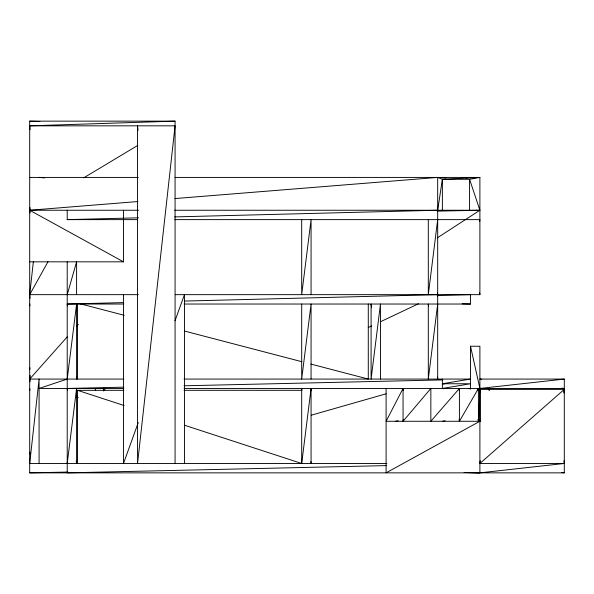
<?xml version="1.0" encoding="UTF-8"?>
<svg xmlns="http://www.w3.org/2000/svg" width="594" height="594" viewBox="0 0 594 594"><rect width="100%" height="100%" fill="white"/><g stroke="black" fill="none" stroke-linecap="round" stroke-linejoin="round"><path stroke-width="0.89" d="M477.932 419.498L478.422 421.272L480.123 388.446L480.123 421.272L386.1 421.272L403.059 388.446L403.393 390.265M310.952 390.295L311.07 388.446L311.07 463.476L310.952 461.627M30.004 212.994L30.004 207.492M33.368 261.627L29.7 294.654L30.108 298.322M30.108 375.393L30.004 381.816M67.419 461.642L67.219 463.476L76.596 388.446M103.408 390.993L103.712 388.238M437.481 296.488L437.459 292.827M184.779 425.319L301.693 463.476L311.07 388.446M437.681 219.624L428.304 294.654L428.304 219.624M437.681 304.031L428.304 379.069L428.304 304.031L428.534 305.865M479.662 221.451L479.893 219.624L174.725 219.624M563.951 460.729L564.3 463.476L479.893 463.476L480.234 460.729M489.04 390.273L489.27 388.446L489.27 390.295M563.951 392.129L564.3 389.382L479.893 389.382L480.234 392.129M563.951 393.065L564.3 390.317M29.7 369.683L29.96 367.864M29.7 454.098L29.96 452.272M174.948 198.559L437.681 177.42L442.374 179.291L437.681 210.246L174.651 216.907M459.117 390.265L459.414 388.446L430.85 421.272L430.85 388.446L403.059 421.272L403.059 388.446M403.059 421.272L403.393 419.446M477.932 390.221L478.422 388.446L478.422 421.272M67.219 294.654L76.596 261.828L76.596 294.654M138.261 422.579L123.493 463.476L123.493 294.654M175.022 320.76L184.452 294.654L184.452 463.476M48.01 261.694L29.7 294.654L138.268 294.654M459.117 419.446L459.414 421.272L478.422 388.446M67.219 336.857L29.7 379.069L123.827 379.069M76.44 326.485L78.289 324.406M479.893 463.476L564.3 389.382L564.3 472.854L29.7 472.854L29.7 121.146L175.074 121.146L175.074 463.476M437.281 237.882L479.893 210.246L469.572 179.291L442.374 179.291L442.374 210.246M83.747 177.814L137.793 145.389M479.893 421.272L386.1 472.854L386.1 388.446M368.243 327.546L371.592 325.965M380.791 321.606L418.443 303.772M311.323 415.169L386.07 393.815M444.186 384.058L442.374 383.754L470.507 379.069M442.374 379.069L442.374 388.446L470.507 383.754L442.374 383.754M468.696 388.751L470.507 388.446M395.478 421.272L398.203 420.819M442.374 421.272L445.099 420.819M184.051 388.446L564.3 388.446L564.3 379.069L479.893 388.446L470.507 346.243L479.893 346.243L479.893 472.854L464.144 472.527M564.3 463.476L479.893 472.854L465.05 472.52M465.904 177.925L470.507 177.42M123.493 210.246L123.493 261.828L29.7 210.246L137.942 201.537M442.374 179.291L479.893 177.42L479.893 294.654L175.215 294.654M30.108 129.507L29.7 125.831L175.074 121.146M67.219 210.246L67.219 219.624L138.528 217.82M67.441 305.865L67.219 304.031L123.715 302.606M184.838 301.054L437.681 294.654M437.177 295.508L470.507 294.654L470.507 304.031L184.103 304.031M123.782 387.162L67.219 388.446L67.441 390.273M184.066 385.788L442.797 379.908M386.226 465.607L67.219 472.854L67.219 261.828M437.281 211.13L479.893 210.246L174.651 210.246M29.7 472.854L67.679 472.067M29.7 125.831L175.074 125.831L137.556 463.476L137.556 125.831L138.068 130.435M29.7 177.42L138.268 177.42M175.015 177.42L479.893 177.42L469.572 179.291L469.572 210.246M29.7 210.246L138.528 210.246M67.219 219.624L137.652 219.624M29.7 261.828L123.493 261.828M67.219 304.031L123.864 304.031M184.014 379.069L470.619 379.069M564.3 379.069L479.893 379.069L481.727 379.269M123.834 388.446L39.078 388.446L67.219 379.069L76.596 304.031L76.596 379.069L76.366 377.235M76.158 390.317L123.849 390.317M184.051 390.317L301.693 390.317M386.85 463.476L29.7 463.476L39.078 379.069L39.078 463.476M462.177 303.824L470.507 304.031M29.7 121.146L39.887 121.473M445.886 177.903L437.681 177.42L437.681 379.069L437.459 377.235M39.078 177.42L44.624 177.888M561.545 388.142L564.3 388.446M561.545 472.549L564.3 472.854M442.374 388.446L444.186 388.751M76.478 397.193L78.297 397.535M80.227 303.801L124.198 315.288M184.318 330.999L301.878 361.716M310.848 364.063L368.28 379.069L368.28 304.024M124.124 405.524L77.532 390.317L77.532 463.476M479.618 419.498L480.123 421.272M29.7 304.031L29.96 305.858M29.7 388.446L29.96 390.265M479.662 292.827L479.893 294.654M371.554 307.692L371.094 304.031L371.094 379.069L380.472 304.031L380.472 379.069M301.915 390.273L301.693 388.446L301.693 463.476M76.366 461.649L76.596 463.476L76.596 388.342M437.481 377.227L437.681 379.069M76.292 460.721L76.596 463.476M470.507 346.243L470.507 389.159M459.414 388.446L459.414 421.272M311.07 294.654L311.07 219.624L301.693 294.654L301.693 219.624M311.07 379.069L311.07 304.031L301.693 379.069L301.693 304.031M104.73 388.342L104.73 390.199M95.352 388.342L95.352 390.199M77.532 304.024L77.532 379.069"/></g></svg>
